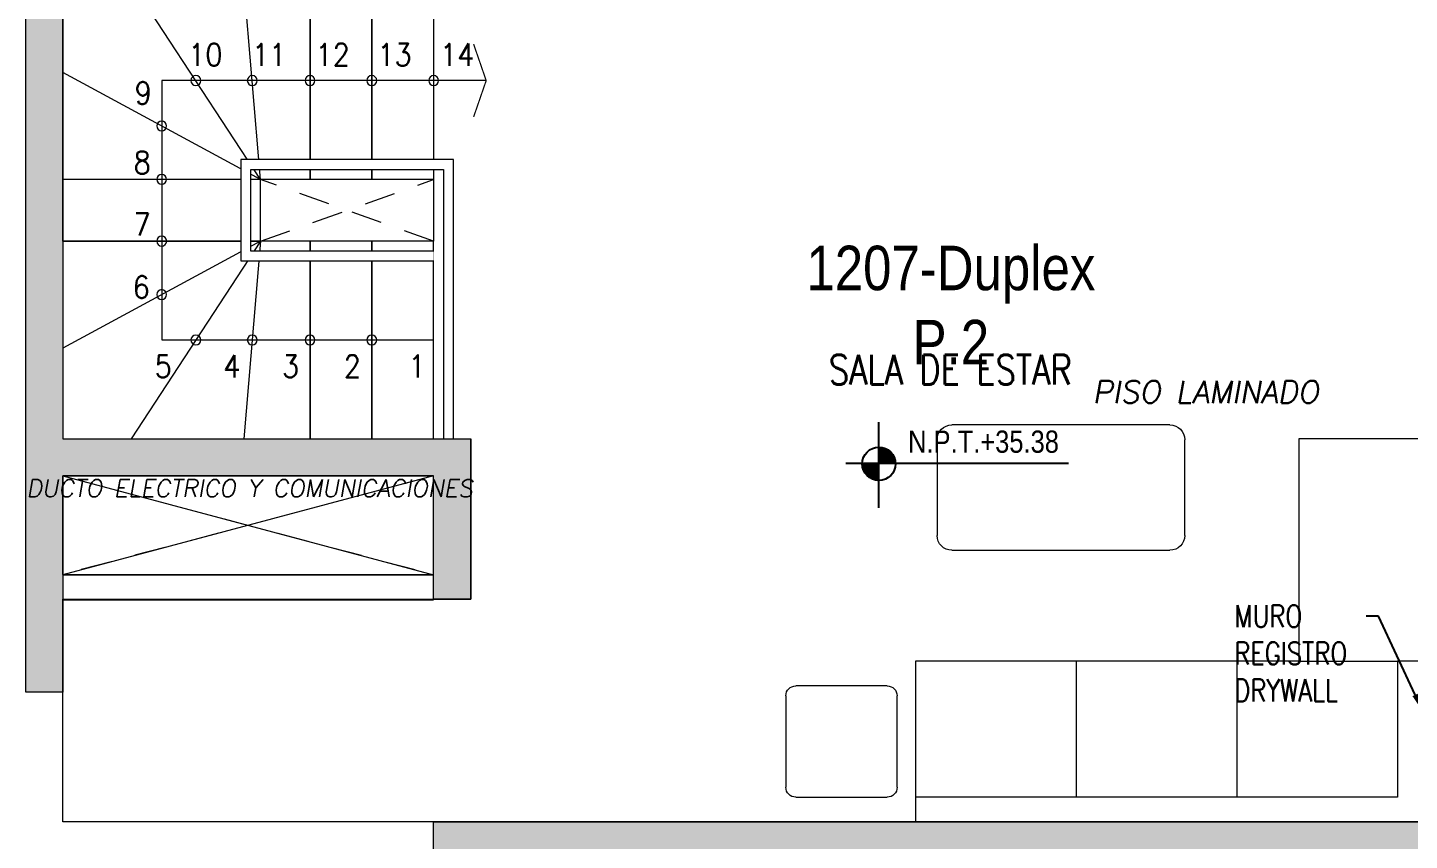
# Model space of a CAD drawing. Header units: millimetres. Extents: x -3 to 53, y -110 to 39.
# Drawn here: x 39.56 to 45.15, y -48.11 to -44.82 of the extents above; entities that cross this region are included whole.
import ezdxf
from ezdxf import colors
from ezdxf.entities.mleader import LeaderData, LeaderLine
from ezdxf.enums import TextEntityAlignment as Align
from ezdxf.math import Vec2, Vec3

# ---------------------------------------------------------------- set-up
doc = ezdxf.new("R2010")
doc.units = ezdxf.units.MM
doc.set_wipeout_variables(frame=1)
doc.linetypes.add('HIDDEN2', pattern=[0.1875, 0.125, -0.0625])
for name, color, linetype in [('A-COCINAS-LAV', 8, 'Continuous'), ('A-EST HATCH', 8, 'Continuous'), ('A-EST PLACAS', 8, 'Continuous'), ('A-LINEAS', 8, 'Continuous'), ('A-MURO BAJO', 8, 'Continuous'), ('A-NIVELES-NPT', 8, 'Continuous'), ('A-NUMERACIONDEP', 8, 'Continuous'), ('A-PROYECCIONES', 8, 'HIDDEN2'), ('A-PUERTAS', 8, 'Continuous'), ('A-TEXTO-ACABADO PISO', 8, 'Continuous'), ('A-TEXTO-INDICACIONES', 8, 'Continuous'), ('DLP_MOBILIARIO', 8, 'Continuous'), ('DLP_TEXTO AMBIENTE', 8, 'Continuous')]:
    doc.layers.add(name, color=color, linetype=linetype)
doc.layers.add('A-MUROS', color=8, linetype='Continuous', lineweight=30)
doc.styles.add('R80', font='ARIALN.TTF', dxfattribs={"height": 2.03})
doc.styles.add('ROMANS', font='ROMANS.shx', dxfattribs={"oblique": 10})
doc.styles.add('TXT_COTAS', font='romans.shx', dxfattribs={"width": 0.8})

# ---------------------------------------------------------------- blocks, each defined once
blk = doc.blocks.new('_Dot')
at = {"color": 0, "linetype": 'ByBlock', "lineweight": -2}
blk.add_line((-0.5, 0), (-1, 0), dxfattribs=at)
at = {"color": 0, "linetype": 'ByBlock', "const_width": 0.5}
blk.add_lwpolyline([(-0.25, 0, 1), (0.25, 0, 1)], format="xyb", close=True, dxfattribs=at)
blk = doc.blocks.new('EST.P11')
at = {"layer": 'A-EST HATCH', "lineweight": 0}
h = blk.add_hatch(color=8, dxfattribs=at)
h.dxf.hatch_style = 1
h.paths.add_polyline_path([(10.5, -2.74), (10.5, 3.375), (12.15, 3.375), (12.15, 3.525), (10.35, 3.525), (10.35, 2.65), (8.85, 2.65), (8.85, 3.15), (8.7, 3.15), (8.7, 2.5), (10.35, 2.5), (10.35, -2.74)])
h.paths.add_polyline_path([(18.45, 7.325), (20.05, 7.325), (20.05, 10.425), (18.85, 10.425), (18.85, 10.575), (20.2, 10.575), (20.2, 7.175), (18.45, 7.175)])
h.paths.add_polyline_path([(17.65, 10.575), (17.5, 10.575), (17.5, 7.175), (17.65, 7.175)])
h.paths.add_polyline_path([(11.85, 11.05), (11.85, 10.9), (12, 10.9), (12, 7.825), (12.15, 7.825), (12.15, 11.05)])
h.paths.add_polyline_path([(22.45, 4.725), (13.05, 4.725), (13.05, 4.875), (16.6, 4.875), (16.6, 6.275), (16.8, 6.275), (16.8, 4.875), (19.7, 4.875), (19.7, 6.275), (19.85, 6.275), (19.85, 4.875), (22.25, 4.875), (22.25, 6.125), (20.6, 6.125), (20.6, 6.275), (22.875, 6.275), (22.875, 6.125), (22.45, 6.125)])
h.paths.add_polyline_path([(15.1, 10.425), (15.1, 7.325), (16.7, 7.325), (16.7, 7.175), (14.95, 7.175), (14.95, 10.575), (16.3, 10.575), (16.3, 10.425)])
h.paths.add_polyline_path([(10.35, 5.75), (8.7, 5.75), (8.7, 5.1), (8.85, 5.1), (8.85, 5.6), (10.35, 5.6), (10.35, 4.725), (12.15, 4.725), (12.15, 4.875), (10.5, 4.875), (10.5, 10.99), (10.35, 10.99)])
h.paths.add_polyline_path([(5.85, 10.9), (5.25, 10.9), (5.25, 11.05), (6, 11.05), (6, 7.65), (4.85, 7.65), (4.85, 7.8), (5.85, 7.8)])
h.paths.add_polyline_path([(4.05, 11.05), (4.05, 7.65), (3.9, 7.65), (3.9, 11.05)])
h.paths.add_polyline_path([(3.1, 7.8), (1.5, 7.8), (1.5, 10.9), (2.7, 10.9), (2.7, 11.05), (1.35, 11.05), (1.35, 7.65), (3.1, 7.65)])
h.paths.add_polyline_path([(4.05, -2.8), (4.05, 0.6), (3.9, 0.6), (3.9, -2.8)])
h.paths.add_polyline_path([(3.1, 0.45), (1.5, 0.45), (1.5, -2.65), (2.7, -2.65), (2.7, -2.8), (1.35, -2.8), (1.35, 0.6), (3.1, 0.6)])
h.paths.add_polyline_path([(8.7, -0.35), (8.85, -0.35), (8.85, -2.65), (9, -2.65), (9, -2.8), (8.7, -2.8)])
h.paths.add_polyline_path([(18.45, 0.925), (20.05, 0.925), (20.05, -2.175), (18.85, -2.175), (18.85, -2.325), (20.2, -2.325), (20.2, 1.075), (18.45, 1.075)])
h.paths.add_polyline_path([(17.65, -2.325), (17.5, -2.325), (17.5, 1.075), (17.65, 1.075)])
h.paths.add_polyline_path([(12.15, -2.8), (11.85, -2.8), (11.85, -2.65), (12, -2.65), (12, 0.425), (12.15, 0.425)])
h.paths.add_polyline_path([(15.1, -2.175), (15.1, 0.925), (16.7, 0.925), (16.7, 1.075), (14.95, 1.075), (14.95, -2.325), (16.3, -2.325), (16.3, -2.175)])
h.paths.add_polyline_path([(6, -2.8), (6, 0.6), (4.85, 0.6), (4.85, 0.45), (5.85, 0.45), (5.85, -2.65), (5.25, -2.65), (5.25, -2.8)])
h.paths.add_polyline_path([(3.0968, 5.55), (2.95, 5.55), (2.95, 6.75), (5.1, 6.75), (5.1, 6.6), (4.65, 6.6), (4.65, 5), (4.45, 5), (4.45, 6.6), (3.1, 6.6), (3.1, 5.55)], flags=17)
h.paths.add_polyline_path([(3.0968, 2.7), (2.95, 2.7), (2.95, 1.5), (5.1, 1.5), (5.1, 1.65), (4.65, 1.65), (4.65, 3.25), (4.45, 3.25), (4.45, 1.65), (3.1, 1.65), (3.1, 2.7)], flags=17)
h.paths.add_polyline_path([(8.8501, 4.2), (6, 4.2), (6, 6.75), (5.85, 6.75), (5.85, 4.2), (3.1, 4.2), (3.1, 4.8), (2.95, 4.8), (2.95, 4.2), (0.15, 4.2), (0.15, 8.25), (0, 8.25), (0, 0), (0.15, 0), (0.15, 4.05), (2.95, 4.05), (2.95, 3.45), (3.1, 3.45), (3.1, 4.05), (5.85, 4.05), (5.85, 1.5), (6, 1.5), (6, 4.05), (8.8501, 4.05)])
h.paths.add_polyline_path([(8.7, 11.05), (8.7, 8.6), (8.85, 8.6), (8.85, 10.9), (9, 10.9), (9, 11.05)])
h.paths.add_polyline_path([(22.9, 4.725), (25, 4.725), (25, 4.875), (23.05, 4.875), (23.05, 8.575), (25, 8.575), (25, 8.725), (23.05, 8.725), (23.05, 10.575), (22.2, 10.575), (22.2, 10.425), (22.9, 10.425)])
h.paths.add_polyline_path([(26.7, 4.725), (26.85, 4.725), (26.85, 8.725), (26.7, 8.725)])
h.paths.add_polyline_path([(47.1, 1.5), (45.2, 1.5), (45.2, 1.65), (46.95, 1.65), (46.95, 4.05), (41.1999, 4.05), (41.1999, 4.2), (46.95, 4.2), (46.95, 6.6), (45.2, 6.6), (45.2, 6.75), (47.1, 6.75)])
h.paths.add_polyline_path([(24.05, 3.525), (25.9, 3.525), (25.9, 3.375), (24.05, 3.375)], flags=17)
h.paths.add_polyline_path([(21.05, 1.975), (21.05, 2.125), (22.85, 2.125), (22.85, 3.375), (20.3, 3.375), (20.3, 1.975), (20.15, 1.975), (20.15, 3.375), (16.8, 3.375), (16.8, 1.975), (16.6, 1.975), (16.6, 3.375), (13.05, 3.375), (13.05, 3.525), (23.05, 3.525), (23.05, 1.975)])
h.paths.add_polyline_path([(23.05, 1.95), (23.05, -1.775), (26.7, -1.775), (26.7, 0.875), (24.35, 0.875), (24.35, 1.425), (24.05, 1.425), (24.05, 1.575), (24.5, 1.575), (24.5, 1.025), (26.7, 1.025), (26.7, 3.525), (26.85, 3.525), (26.85, -1.925), (23.05, -1.925), (23.05, -2.325), (22.2, -2.325), (22.2, -2.175), (22.9, -2.175), (22.9, 1.95)])
h.paths.add_polyline_path([(43.75, 7.8), (45.35, 7.8), (45.35, 7.6), (43.75, 7.6)])
h.paths.add_polyline_path([(43.75, 0.65), (45.35, 0.65), (45.35, 0.45), (43.75, 0.45)])
h.paths.add_polyline_path([(30.85, 2.375), (30.85, 3.525), (29.75, 3.525), (29.75, 2.375), (29.9, 2.375), (29.9, 3.375), (30.75, 3.375), (30.75, 2.375)])
h.paths.add_polyline_path([(39.5497, 4.875), (39.5497, 4.725), (39.7, 4.725), (39.7, 5.6), (41.1999, 5.6), (41.1999, 5.1009), (41.35, 5.1009), (41.35, 5.75), (39.7, 5.75), (39.7, 7.75), (39.55, 7.75), (39.55, 4.875)])
edge = h.paths.add_edge_path()
edge.add_line((30.85, 4.725), (30.85, 4.875))
edge.add_line((30.85, 4.875), (30.85, 5.875))
edge.add_line((30.85, 5.875), (30.75, 5.875))
edge.add_line((30.75, 5.875), (30.75, 4.875))
edge.add_line((30.75, 4.875), (30.35, 4.875))
edge.add_line((30.35, 4.875), (30.35, 5.875))
edge.add_line((30.35, 5.875), (30.2, 5.875))
edge.add_line((30.2, 5.875), (30.2, 4.725))
edge.add_line((30.2, 4.725), (30.85, 4.725))
h.paths.add_polyline_path([(33.45, 5.55), (33.45, 4.95), (33.25, 4.95), (33.25, 5.55), (33.3, 5.55), (33.3, 7.7501), (33.45, 7.7501)])
h.paths.add_polyline_path([(33.45, 2.7), (33.45, 3.3), (33.25, 3.3), (33.25, 2.7), (33.3, 2.7), (33.3, 0.4999), (33.45, 0.4999)])
at = {"layer": 'A-EST PLACAS', "color": 8, "lineweight": 0}
blk.add_lwpolyline([(39.5497, 4.725), (39.55, 7.75), (39.7, 7.75), (39.7, 5.75), (41.35, 5.75), (41.35, 5.1009), (41.35, 5.1009), (41.1999, 5.1009), (41.1999, 5.6), (39.7, 5.6), (39.7, 4.725), (39.5497, 4.725)], dxfattribs=at)
blk.add_lwpolyline([(47.1, 1.5), (45.2, 1.5), (45.2, 1.65), (46.95, 1.65), (46.95, 4.05), (41.1999, 4.05), (41.1999, 4.2), (46.95, 4.2), (46.95, 6.6), (45.2, 6.6), (45.2, 6.75), (47.1, 6.75)], close=True, dxfattribs=at)
blk = doc.blocks.new('TEXTO AMBIENTES P11')
at = {"layer": 'A-TEXTO-ACABADO PISO', "color": 8, "lineweight": 0, "insert": (42.9738, -5.065), "char_height": 0.09, "attachment_point": 2, "style": 'ROMANS'}
blk.add_mtext_dynamic_manual_height_columns('PISO LAMINADO', width=1.20225, gutter_width=12.5, heights=[0], dxfattribs=at)
at = {"layer": 'DLP_TEXTO AMBIENTE', "color": 8, "lineweight": 0, "style": 'ROMANS', "width": 0.8}
blk.add_text('SALA DE ESTAR', height=0.12, dxfattribs=at).set_placement((41.9406, -5.0799), align=Align.CENTER)
blk = doc.blocks.new('TEXTO DUCTOS PT')
at = {"layer": 'A-TEXTO-INDICACIONES', "insert": (39.1061, -5.4999), "char_height": 0.07, "width": 1.819876, "attachment_point": 5, "style": 'ROMANS'}
blk.add_mtext('\\pxsm1,qc,t16;DUCTO ELECTRICO Y COMUNICACIONES', dxfattribs=at)
blk = doc.blocks.new('MESITA FLAT 9')
at = {"color": 8, "lineweight": 0}
for p, q in [((-0.185, 0), (0.185, 0)), ((-0.225, -0.41), (-0.225, -0.04)), ((0.225, -0.04), (0.225, -0.41)), ((0.185, -0.45), (-0.185, -0.45))]:
    blk.add_line(p, q, dxfattribs=at)
for centre, start, end in [((-0.185, -0.04), 90, 180), ((0.185, -0.04), 360, 90), ((-0.1853, -0.41), 180, 270), ((0.185, -0.41), 270, 0)]:
    blk.add_arc(centre, 0.04, start, end, dxfattribs=at)
blk = doc.blocks.new('MESA CENTRO')
at = {"color": 8, "lineweight": 0}
for p, q in [((-0.1937, 0), (0.1937, 0)), ((-0.2537, -0.9421), (-0.2537, -0.06)), ((0.2537, -0.06), (0.2537, -0.9421)), ((0.1937, -1.0021), (-0.1937, -1.0021))]:
    blk.add_line(p, q, dxfattribs=at)
for centre, start, end in [((-0.1937, -0.06), 90, 180), ((0.1937, -0.06), 0, 90), ((-0.1937, -0.9421), 180, 270), ((0.1937, -0.9421), 270, 0)]:
    blk.add_arc(centre, 0.06, start, end, dxfattribs=at)
blk = doc.blocks.new('SOFA SEC')
at = {"color": 8, "lineweight": 0}
for p, q in [((0, 0.65), (0.1, 0.65)), ((0.1, 0.65), (0.1, 0.1)), ((0.5, 0.65), (0.1, 0.65)), ((0.75, 0.65), (0.75, 0.1)), ((1.4, 0.65), (1.4, 0.1)), ((0.1, 0.1), (2.05, 0.1))]:
    blk.add_line(p, q, dxfattribs=at)
blk.add_lwpolyline([(0.5, 1.55), (0.5, 0.65), (2.05, 0.65), (2.05, 0), (0, 0), (0, 1.55)], close=True, dxfattribs=at)
blk = doc.blocks.new('ESC2')
at = {"layer": 'A-LINEAS', "color": 8, "lineweight": 0, "const_width": 0.005}
blk.add_lwpolyline([(-1.6618, 1.5974), (-1.7127, 1.45), (-1.6618, 1.3026)], dxfattribs=at)
at = {"layer": 'A-LINEAS', "color": 8, "linetype": 'Continuous', "lineweight": 0}
for centre in [(-1.5, 1.45), (-1.25, 1.45), (-1, 1.45), (-0.7663, 1.45), (-0.5381, 1.45), (-0.4, 1.2662), (-0.4, 1.05), (-0.4001, 0.8), (-0.4, 0.5839), (-0.5381, 0.4)]:
    blk.add_circle(centre, 0.02, dxfattribs=at)
at = {"layer": 'A-MURO BAJO', "color": 8, "lineweight": 0}
for p, q in [((-1, 1.85), (-1, 1.05)), ((0, 1.85), (-1, 1.85)), ((0, 0.8), (0, 1.85)), ((-1, 1.05), (0, 1.05))]:
    blk.add_line(p, q, dxfattribs=at)
for points in [[(-1.5, 1.05), (-1.25, 1.05), (-1.25, 1.85), (-1.5, 1.85)], [(-1.25, 1.05), (-1, 1.05), (-1, 1.85), (-1.25, 1.85)], [(-1.5, 0.8), (-1.25, 0.8), (-1.25, 0), (-1.5, 0)], [(-1.25, 0.8), (-1, 0.8), (-1, 0), (-1.25, 0)], [(-1, 0.8), (0, 0.8), (0, 0), (-1, 0)]]:
    blk.add_lwpolyline(points, close=True, dxfattribs=at)
for points in [[(-0.8, 1.05), (-0.7326, 1.85)], [(-0.8, 1.05), (-0.2763, 1.85)], [(-0.8, 1.05), (0, 1.4825)], [(-0.0003, 0.8), (-0.8, 0.8), (-0.8, 1.05)], [(-0.8, 0.8), (-0.7326, 0)], [(-0.8, 0.8), (-0.2763, 0)], [(-0.8, 0.8), (0, 0.3675)]]:
    blk.add_lwpolyline(points, dxfattribs=at)
at = {"color": 8, "lineweight": 0}
blk.add_wipeout([(-1.54, 0), (-1.58, 0), (-1.58, 1.13), (-0.72, 1.13), (-0.72, 0.72), (-1.5, 0.72), (-1.5, 0.76), (-0.76, 0.76), (-0.76, 1.09), (-1.54, 1.09), (-1.54, 0.9061)], dxfattribs=at).dxf.layer = 'A-COCINAS-LAV'
at = {"layer": 'A-COCINAS-LAV', "color": 8, "lineweight": 0}
for points in [[(-1.58, 0), (-1.58, 1.13), (-0.72, 1.13), (-0.72, 0.72), (-1.5, 0.72)], [(-1.5, 0.76), (-0.76, 0.76), (-0.76, 1.09), (-1.54, 1.09), (-1.54, 0)]]:
    blk.add_lwpolyline(points, dxfattribs=at)
at = {"layer": 'A-LINEAS', "color": 8, "linetype": 'Continuous', "lineweight": 0}
blk.add_lwpolyline([(-1.7127, 1.45), (-0.4, 1.45), (-0.4, 0.4), (-1.5, 0.4)], dxfattribs=at)
for centre in [(-1.25, 0.4), (-1, 0.4), (-0.7663, 0.4)]:
    blk.add_circle(centre, 0.02, dxfattribs=at)
at = {"layer": 'A-MURO BAJO', "color": 8, "lineweight": 0}
blk.add_line((-1.5, 1.05), (-1.5, 0.8), dxfattribs=at)
at = {"layer": 'A-PROYECCIONES', "color": 8, "lineweight": 0}
blk.add_line((-1.5, 0.8), (-0.8, 1.05), dxfattribs=at)
blk.add_lwpolyline([(-0.8, 0.8), (-1.5, 1.05)], dxfattribs=at)
blk = doc.blocks.new('DPTO 65_D2')
at = {"layer": 'A-MUROS', "color": 8, "lineweight": 0}
for p, q in [((1.4999, 1.4), (0, 1.4)), ((0, 1.0009), (0, 1.4)), ((1.4999, 1.0009), (1.4999, 1.4)), ((1.4999, 1.0009), (0, 1.0009)), ((1.4999, 0.9009), (-0.1501, 0.9009)), ((1.4999, 0), (1.4999, 0.9009)), ((-4.0001, 0), (1.4999, 0))]:
    blk.add_line(p, q, dxfattribs=at)
at = {"layer": 'A-PROYECCIONES', "color": 8, "lineweight": 0}
for p, q in [((1.4999, 1.4), (0, 1.0009)), ((0, 1.4), (1.4999, 1.0009))]:
    blk.add_line(p, q, dxfattribs=at)
at = {"color": 8, "lineweight": 0}
blk.add_blockref('ESC2', (1.4999, 1.55), dxfattribs=at)
at = {"layer": 'DLP_MOBILIARIO', "color": 8, "lineweight": 0}
for name, p, rotation in [('MESA CENTRO', (-3.0392, 1.3527, 0), 89.99997742088814), ('SOFA SEC', (-4.0001, 0), 359.9995671478982), ('MESITA FLAT 9', (-1.6501, 0.55), 359.9999175160668)]:
    blk.add_blockref(name, p, dxfattribs=dict(at, rotation=rotation))
at = {"layer": 'A-MUROS', "color": 8, "lineweight": 0}
for p, q in [((1.4999, 3.4001), (1.4999, 1.55)), ((1.4999, 1.55), (-0.1501, 1.55)), ((-0.1501, 0.9009), (-0.1501, 1.55))]:
    blk.add_line(p, q, dxfattribs=at)
blk = doc.blocks.new('TEXTO NOTAS P11')
at = {"layer": 'A-TEXTO-INDICACIONES', "style": 'ROMANS', "width": 0.9}
for s, p in [('10', (38.996, -3.7903)), ('11', (39.2542, -3.7903)), ('12', (39.511, -3.7903)), ('13', (39.761, -3.7903)), ('14', (40.0149, -3.7903))]:
    blk.add_text(s, height=0.09, dxfattribs=at).set_placement(p, align=Align.RIGHT)
blk.add_text('9', height=0.09, dxfattribs=at).set_placement((38.6404, -3.9456))
for s, p in [('8', (38.6365, -4.227)), ('7', (38.6365, -4.4768)), ('6', (38.6326, -4.7308)), ('5', (38.7215, -5.0513)), ('4', (38.9989, -5.0513)), ('3', (39.2365, -5.0513)), ('2', (39.4865, -5.0513)), ('1', (39.7481, -5.0513))]:
    blk.add_text(s, height=0.09, rotation=360, dxfattribs=at).set_placement(p)
blk = doc.blocks.new('SIM NIVEL PLANTA')
at = {"linetype": 'Continuous'}
h = blk.add_hatch(dxfattribs=at)
h.set_pattern_fill('_USER', color=8, scale=0.089997, angle=45, style=0, pattern_type=0)
h.set_pattern_definition([(45, (31854.49523, 23864.84028), (-0.06363728001, 0.06363728001), [])])
h.paths.add_polyline_path([(-17.33, 0), (-15.98, 0, 0.409209), (-17.33, 1.33)])
h.paths.add_polyline_path([(-18.68, 0, 0.004279), (-18.68, -0.02, 0.414214), (-17.33, -1.37), (-17.33, 0)])
at = {"color": 8}
for p, q in [((-17.33, -3.58), (-17.33, 3.34)), ((-2, 0), (-20, 0))]:
    blk.add_line(p, q, dxfattribs=at)
at = {"color": 8, "linetype": 'Continuous'}
blk.add_circle((-17.33, -0.02), 1.35, dxfattribs=at)
at = {"color": 8, "style": 'R80'}
blk.add_attdef('N.P.T.+0.00', text='', height=1.8, dxfattribs=at).set_placement((-8.87, 1.77), align=Align.MIDDLE_CENTER)
blk = doc.blocks.new('arq.')
at = {"layer": 'A-LINEAS', "color": 8, "lineweight": 0}
for p, q in [((140.9127, -44.7388), (142.4127, -45.1388)), ((142.4126, -44.7388), (140.9127, -45.1388))]:
    blk.add_line(p, q, dxfattribs=at)
at = {"layer": 'A-MURO BAJO', "color": 8, "lineweight": 0}
blk.add_line((140.9127, -45.1388), (142.4127, -45.1388), dxfattribs=at)
at = {"layer": 'A-PUERTAS', "color": 8}
blk.add_line((140.9127, -45.2388), (142.4126, -45.2388), dxfattribs=at)
at = {"layer": 'A-EST PLACAS', "color": 8}
blk.add_blockref('EST.P11', (101.2127, -50.3388), dxfattribs=at)
at = {"layer": 'A-TEXTO-INDICACIONES', "color": 8, "lineweight": 0}
blk.add_blockref('TEXTO DUCTOS PT', (102.5627, -39.2888), dxfattribs=at)
at = {"layer": 'DLP_TEXTO AMBIENTE', "color": 8}
blk.add_blockref('TEXTO AMBIENTES P11', (102.5627, -39.2888), dxfattribs=at)
at = {"layer": 'A-NUMERACIONDEP', "color": 8, "lineweight": 0}
ml = blk.add_multileader_mtext('Standard', dxfattribs=at)
ml.set_content('1207-Duplex P.2', color=8, style='R80')
ml.set_leader_properties(color=256)
ml.set_arrow_properties(name='DOT')
ml.build(insert=Vec2(0, 0))
ml.multileader.update_dxf_attribs({"leader_type": 0, "has_text_frame": 1, "text_left_attachment_type": 2, "text_right_attachment_type": 2, "dogleg_length": 0.36, "arrow_head_size": 0.06, "scale": 0.06})
ctx = ml.context
ctx.base_point, ctx.scale, ctx.char_height, ctx.arrow_head_size, ctx.landing_gap_size, ctx.plane_origin = Vec3(143.6939, -43.9226), 0.06, 0.18, 0.06, 0.06, Vec3(145.457, -43.927)
ctx.left_attachment, ctx.right_attachment, ctx.text_align_type = 2, 2, 1
notes = []
notes.append((ctx, [(0, (1, 1, 0), (143.6022, -43.9226), (1, 0), 0.0917, [(0, [(143.3157, -43.5737)], 0, [])])]))
ctx.mtext.insert, ctx.mtext.rotation, ctx.mtext.width, ctx.mtext.alignment, ctx.mtext.flow_direction = Vec3(144.5054, -43.8073), 6.283185, 1.813404, 2, 5
for ctx, leaders in notes:
    for number, flags, end, landing, length, lines in leaders:
        leader = LeaderData()
        leader.index, (leader.has_last_leader_line, leader.has_dogleg_vector, leader.attachment_direction) = number, flags
        leader.last_leader_point, leader.dogleg_vector, leader.dogleg_length = Vec3(end), Vec3(landing), length
        for number, points, colour, breaks in lines:
            line = LeaderLine()
            line.index, line.vertices, line.color, line.breaks = number, Vec3.list(points), colors.encode_raw_color(colour), breaks
            leader.lines.append(line)
        ctx.leaders.append(leader)
at = {"color": 8, "xscale": -1}
blk.add_blockref('DPTO 65_D2', (142.4126, -46.1388), dxfattribs=at)
at = {"layer": 'A-NIVELES-NPT', "color": 8, "lineweight": 0}
ref = blk.add_blockref('SIM NIVEL PLANTA', (145.0808, -44.6889, 0), dxfattribs=dict(at, xscale=0.05, yscale=0.05, zscale=0.05))
ref.add_attrib('N.P.T.+0.00', 'N.P.T.+35.38', dxfattribs={"layer": '0', "height": 0.09, "style": 'R80'}).set_placement((144.6373, -44.6002, 0), align=Align.MIDDLE_CENTER)
at = {"layer": 'A-TEXTO-INDICACIONES', "color": 8}
blk.add_blockref('TEXTO NOTAS P11', (102.5627, -39.2888), dxfattribs=at)
ml = blk.add_multileader_mtext('Standard', dxfattribs=at)
ml.set_content('MURO REGISTRO DRYWALL', color=8, style='TXT_COTAS')
ml.set_leader_properties(color=7)
ml.build(insert=Vec2(0, 0))
ml.multileader.update_dxf_attribs({"dogleg_length": 0.05, "arrow_head_size": 0.07})
ctx = ml.context
ctx.base_point, ctx.char_height, ctx.arrow_head_size, ctx.landing_gap_size, ctx.plane_origin = Vec3(145.6021, -45.3066, 0), 0.09, 0.07, 0.05, Vec3(145.8394, -44.561, 0)
notes = []
notes.append((ctx, [(1, (1, 1, 0), (146.2355, -45.3066, 0), (-1, 0), 0.05, [(0, [(146.4127, -45.6888, 0)], 0, [])])]))
ctx.mtext.insert, ctx.mtext.width, ctx.mtext.defined_height, ctx.mtext.flow_direction = Vec3(145.6521, -45.2616, 0), 0.700992, 0.8046, 5
for ctx, leaders in notes:
    for number, flags, end, landing, length, lines in leaders:
        leader = LeaderData()
        leader.index, (leader.has_last_leader_line, leader.has_dogleg_vector, leader.attachment_direction) = number, flags
        leader.last_leader_point, leader.dogleg_vector, leader.dogleg_length = Vec3(end), Vec3(landing), length
        for number, points, colour, breaks in lines:
            line = LeaderLine()
            line.index, line.vertices, line.color, line.breaks = number, Vec3.list(points), colors.encode_raw_color(colour), breaks
            leader.lines.append(line)
        ctx.leaders.append(leader)

msp = doc.modelspace()

# ---------------------------------------------------------------- block references
at = {"color": 7}
msp.add_blockref('arq.', (-101.2125, -1.8936), dxfattribs=at)

doc.saveas('drawing.dxf')
